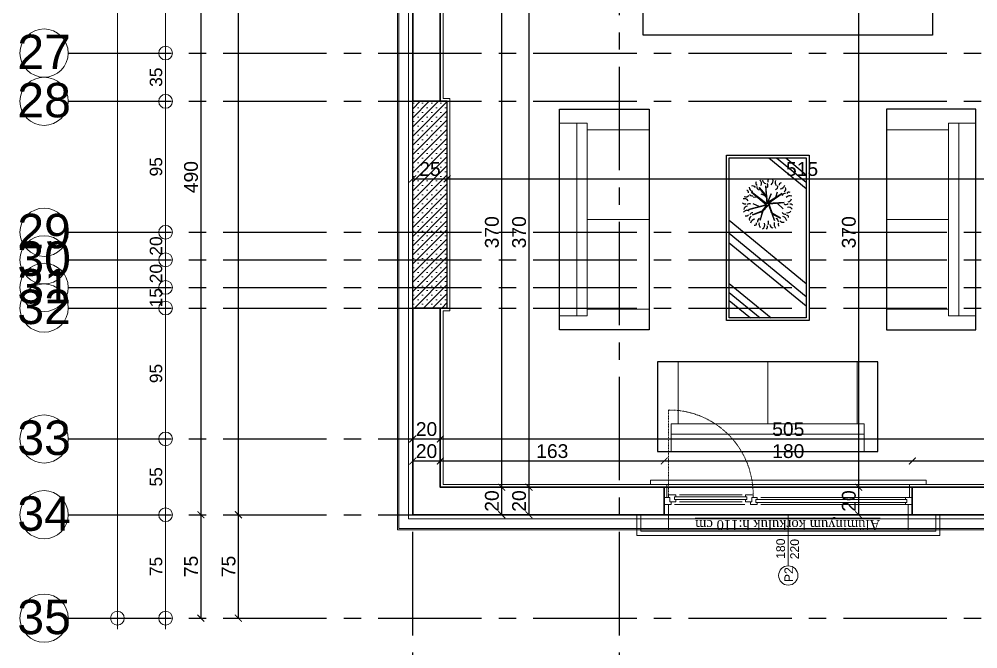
# Model space of a CAD drawing. Header units: millimetres. Extents: x 2778 to 13672, y 1832 to 5175.
# Drawn here: x 2866 to 3562, y 2468 to 2925 of the extents above; entities that cross this region are included whole.
import ezdxf

# ---------------------------------------------------------------- set-up
doc = ezdxf.new("R2010")
doc.units = ezdxf.units.MM
for name, pattern in [('CENTER2', [112.5, 75, -12.5, 12.5, -12.5]), ('DASHDOT2', [12.7, 6.35, -3.175, 0, -3.175]), ('DOTX2', [0.5, 0, -0.5])]:
    doc.linetypes.add(name, pattern=pattern)
for name, color, linetype in [('7-DCR-FRN', 8, 'Continuous'), ('İÇÖLÇÜ', 7, 'Continuous'), ('Panel', 7, 'Continuous'), ('Standart', 7, 'Continuous'), ('Ölçülendirme', 7, 'Continuous')]:
    doc.layers.add(name, color=color, linetype=linetype)
for name, color, linetype, lineweight in [('aks', 251, 'DASHDOT2', 35), ('duvar', 232, 'Continuous', 30), ('görünüş', 201, 'Continuous', 18), ('ince', 37, 'Continuous', 0), ('iz', 1, 'DOTX2', 20), ('pencere', 4, 'Continuous', 18), ('sıva dış', 30, 'Continuous', 9), ('sıva iç', 21, 'Continuous', 0), ('yalıtım', 107, 'Continuous', 0), ('yazı', 11, 'Continuous', 20), ('ÖLÇÜ İÇ', 7, 'Continuous', 9)]:
    doc.layers.add(name, color=color, linetype=linetype, lineweight=lineweight)
doc.styles.add('arial_1_18', font='arial.ttf', dxfattribs={"height": 0.2})
doc.styles.get("Standard").update_dxf_attribs({"font": 'arial.ttf'})
doc.styles.add('Times roman', font='times.ttf')
doc.dimstyles.new('zulay iç ölçü', dxfattribs={"dimtxt": 10, "dimasz": 5, "dimexe": 0.18, "dimexo": 0, "dimgap": 2, "dimtad": 3, "dimdec": 0, "dimzin": 0, "dimdsep": 46, "dimtxsty": 'Standard', "dimblk": 'ARCHTICK', "dimcen": 0.09, "dimse1": 1, "dimse2": 1, "dimadec": 0, "dimazin": 0, "dimtfac": 1, "dimtdec": 0, "dimtix": 1, "dimtofl": 0, "dimtmove": 0, "dimatfit": 3, "dimldrblk": 'ARCHTICK', "dimfxl": 1, "dimtolj": 1, "dimtzin": 0, "dimarcsym": 0})

# ---------------------------------------------------------------- blocks, each defined once
blk = doc.blocks.new('IDE242Entity364')
at = {"layer": 'Panel', "linetype": 'Continuous', "lineweight": 5}
h = blk.add_hatch(dxfattribs=at)
h.set_pattern_fill('SACNCR', color=163, scale=50, style=0)
h.set_pattern_definition([(45, (0, 0), (-3.314563, 3.314563), []), (45, (3.3146, 0), (-3.314563, 3.314563), [0, -4.6875])])
h.paths.add_polyline_path([(0, 225), (0, 375), (25, 375), (25, 225)])
blk = doc.blocks.new('IDE242Entity365')
at = {"layer": 'Panel', "color": 164, "linetype": 'Continuous', "lineweight": -3}
blk.add_lwpolyline([(25, 225), (0, 225)], dxfattribs=at)
blk = doc.blocks.new('IDE242Entity366')
at = {"layer": 'Panel', "color": 164, "linetype": 'Continuous', "lineweight": -3}
blk.add_lwpolyline([(25, 225), (25, 375)], dxfattribs=at)
blk = doc.blocks.new('IDE242Entity367')
at = {"layer": 'Panel', "color": 164, "linetype": 'Continuous', "lineweight": -3}
blk.add_lwpolyline([(25, 375), (0, 375)], dxfattribs=at)
blk = doc.blocks.new('IDE242Entity368')
at = {"layer": 'Panel', "color": 164, "linetype": 'Continuous', "lineweight": -3}
blk.add_lwpolyline([(0, 225), (0, 375)], dxfattribs=at)
blk = doc.blocks.new('IDE941Entity3925')
at = {"layer": 'Ölçülendirme', "color": 1, "linetype": 'Continuous', "lineweight": 5}
for points in [[(2877, -8), (2877, 2338)], [(2912, -8), (2912, 2338)]]:
    blk.add_lwpolyline(points, dxfattribs=at)
for centre in [(2912, 410), (2912, 375), (2912, 280), (2912, 260), (2912, 240), (2912, 225), (2912, 130), (2912, 75), (2877, 0), (2912, 0)]:
    blk.add_circle(centre, 5, dxfattribs=at)
at = {"layer": 'Ölçülendirme', "color": 1, "linetype": 'Continuous', "lineweight": 5, "style": 'arial_1_18'}
for s, p in [('35', (2909.5, 385.51)), ('95', (2909.5, 320.51)), ('20', (2909.5, 263.01)), ('20', (2909.5, 243.01)), ('15', (2909.5, 225.51)), ('95', (2909.5, 170.51)), ('55', (2909.5, 95.51)), ('75', (2909.5, 30.51))]:
    blk.add_text(s, height=9, rotation=90, dxfattribs=at).set_placement(p)
blk = doc.blocks.new('WWE')
at = {"layer": 'duvar'}
for p, q in [((1010460.07, -375776.08), (1010460.07, -375756.08)), ((1010640.07, -375776.08), (1010640.07, -375756.08))]:
    blk.add_line(p, q, dxfattribs=at)
at = {"layer": 'görünüş'}
for p, q in [((1010450.07, -375754.08), (1010450.07, -375751.08)), ((1010450.07, -375751.08), (1010650.07, -375751.08)), ((1010650.07, -375754.08), (1010650.07, -375751.08))]:
    blk.add_line(p, q, dxfattribs=at)
at = {"layer": 'ince'}
for p, q in [((1010471.07, -375761.58), (1010516.57, -375761.58)), ((1010518.57, -375768.58), (1010467.57, -375768.58)), ((1010519.07, -375763.08), (1010468.57, -375763.08)), ((1010519.07, -375765.08), (1010468.57, -375765.08)), ((1010471.07, -375766.58), (1010516.57, -375766.58)), ((1010635.07, -375765.08), (1010527.57, -375765.08)), ((1010635.07, -375767.08), (1010527.57, -375767.08)), ((1010635.07, -375763.58), (1010530.07, -375763.58)), ((1010530.07, -375768.58), (1010635.07, -375768.58))]:
    blk.add_line(p, q, dxfattribs=at)
at = {"layer": 'iz', "ltscale": 0.1}
for p, q in [((1010463.09, -375761.55), (1010463.09, -375700.05)), ((1010640.07, -375756.08), (1010460.07, -375756.08)), ((1010460.07, -375776.08), (1010640.07, -375776.08))]:
    blk.add_line(p, q, dxfattribs=at)
blk.add_arc((1010463.44, -375761.18), 61.13, 359.63152, 90.32293, dxfattribs=at)
at = {"layer": 'pencere'}
for p, q in [((1010468.57, -375761.58), (1010463.07, -375761.58)), ((1010463.07, -375761.58), (1010463.07, -375763.58)), ((1010468.57, -375763.08), (1010468.57, -375761.58)), ((1010519.07, -375763.08), (1010519.07, -375761.58)), ((1010519.07, -375761.58), (1010524.57, -375761.58)), ((1010524.57, -375761.58), (1010524.57, -375763.58)), ((1010464.07, -375763.58), (1010460.07, -375763.58)), ((1010460.07, -375768.58), (1010465.07, -375768.58)), ((1010463.07, -375763.58), (1010464.07, -375763.58)), ((1010464.07, -375766.58), (1010464.07, -375763.58)), ((1010464.07, -375763.58), (1010464.07, -375766.58)), ((1010465.07, -375766.58), (1010464.07, -375766.58)), ((1010464.07, -375766.58), (1010468.57, -375766.58)), ((1010465.07, -375768.58), (1010465.07, -375766.58)), ((1010467.57, -375765.08), (1010467.57, -375763.08)), ((1010467.57, -375763.08), (1010468.57, -375763.08)), ((1010468.57, -375765.08), (1010467.57, -375765.08)), ((1010468.57, -375766.58), (1010468.57, -375765.08)), ((1010520.07, -375763.08), (1010519.07, -375763.08)), ((1010519.07, -375766.58), (1010519.07, -375765.08)), ((1010519.07, -375765.08), (1010520.07, -375765.08)), ((1010523.57, -375766.58), (1010519.07, -375766.58)), ((1010520.07, -375765.08), (1010520.07, -375763.08)), ((1010522.57, -375768.58), (1010522.57, -375766.58)), ((1010522.57, -375766.58), (1010523.57, -375766.58)), ((1010527.57, -375768.58), (1010522.57, -375768.58)), ((1010523.57, -375766.58), (1010523.57, -375763.58)), ((1010523.57, -375763.58), (1010527.57, -375763.58)), ((1010524.57, -375763.58), (1010523.57, -375763.58)), ((1010523.57, -375763.58), (1010523.57, -375766.58)), ((1010527.57, -375765.08), (1010526.57, -375765.08)), ((1010526.57, -375765.08), (1010526.57, -375767.08)), ((1010526.57, -375767.08), (1010527.57, -375767.08)), ((1010527.57, -375763.58), (1010527.57, -375765.08)), ((1010527.57, -375767.08), (1010527.57, -375768.58)), ((1010635.07, -375765.08), (1010635.07, -375763.58)), ((1010635.07, -375763.58), (1010635.07, -375763.58)), ((1010635.07, -375763.58), (1010640.07, -375763.58)), ((1010636.07, -375765.08), (1010635.07, -375765.08)), ((1010635.07, -375768.58), (1010635.07, -375767.08)), ((1010635.07, -375767.08), (1010636.07, -375767.08)), ((1010640.07, -375768.58), (1010635.07, -375768.58)), ((1010635.07, -375768.58), (1010635.07, -375768.58)), ((1010636.07, -375767.08), (1010636.07, -375765.08))]:
    blk.add_line(p, q, dxfattribs=at)
at = {"layer": 'sıva dış'}
for p, q in [((1010463.07, -375787.08), (1010463.07, -375768.58)), ((1010637.07, -375787.08), (1010637.07, -375768.58))]:
    blk.add_line(p, q, dxfattribs=at)
at = {"layer": 'sıva iç'}
for p, q in [((1010462.07, -375763.58), (1010462.07, -375754.08)), ((1010638.07, -375763.58), (1010638.07, -375754.08))]:
    blk.add_line(p, q, dxfattribs=at)
at = {"layer": 'sıva iç', "color": 1}
for p, q in [((1010440.07, -375791.08), (1010440.07, -375776.08)), ((1010443.07, -375788.08), (1010443.07, -375776.08)), ((1010450.07, -375776.08), (1010450.07, -375776.08)), ((1010657.07, -375776.08), (1010657.07, -375788.08)), ((1010660.07, -375776.08), (1010660.07, -375791.08)), ((1010462.68, -375788.08), (1010443.07, -375788.08)), ((1010657.07, -375788.08), (1010462.68, -375788.08)), ((1010462.68, -375791.08), (1010440.07, -375791.08)), ((1010660.07, -375791.08), (1010462.68, -375791.08))]:
    blk.add_line(p, q, dxfattribs=at)
at = {"layer": 'yazı'}
blk.add_line((1010550.07, -375813.13), (1010550.07, -375776.08), dxfattribs=at)
blk.add_circle((1010550.07, -375820.13), 7, dxfattribs=at)
at = {"layer": 'yazı', "style": 'Times roman'}
blk.add_text('%%UAlüminyum korkuluk h:110 cm', height=6.9967, rotation=180, dxfattribs=at).set_placement((1010616.65, -375779.95))
at = {"layer": 'yazı'}
for s, p in [('180', (1010547.68, -375808.07)), ('220', (1010557.83, -375808.39)), ('P2', (1010553.61, -375824.95))]:
    blk.add_text(s, height=6.328, rotation=90, dxfattribs=at).set_placement(p)
blk = doc.blocks.new('*U35')
at = {"layer": '7-DCR-FRN'}
for p, q in [((-13.15, 58), (-28, 45.86)), ((-0.88, 58), (-28, 35.83)), ((-6.49, 58), (-28, 40.42)), ((28, 58), (-28, 58)), ((-28, 58), (-28, -58)), ((28, -58), (28, 58)), ((0.26, 25.6), (1.41, 37.17)), ((6.31, 36.53), (0.64, 29.93)), ((1.67, 37.69), (0.65, 24.69)), ((1.41, 37.17), (1.16, 29.54)), ((1.16, 29.54), (6.31, 36.53)), ((0, 24.95), (-10.54, 32.22)), ((-10.54, 32.22), (-0.13, 25.6)), ((-5.99, 29.58), (-7.12, 33.35)), ((-0.13, 25.6), (-2.57, 31.88)), ((-2.57, 31.88), (0.26, 25.6)), ((0.64, 29.93), (4.84, 31.63)), ((0.65, 24.69), (11.81, 33.07)), ((11.81, 33.07), (0.78, 24.08)), ((6.96, 29.2), (10.52, 29.43)), ((-1.17, 24.69), (-12.05, 25.72)), ((-12.05, 25.72), (0, 24.95)), ((-6.77, 25.25), (-11.09, 21.12)), ((-4.89, 12.51), (-0.78, 24.56)), ((-0.65, 23.95), (-4.89, 12.51)), ((-0.78, 24.56), (-3.46, 17.28)), ((-2.81, 18.14), (-1.17, 24.69)), ((2.56, 20.36), (-0.65, 23.95)), ((3.38, 19.62), (0.39, 23.95)), ((0.39, 23.95), (2.56, 20.36)), ((13.61, 20.5), (0.65, 24.08)), ((0.65, 24.08), (4.25, 19.5)), ((0.78, 24.08), (13.61, 20.5)), ((5.63, 22.62), (10.52, 24.7)), ((-9.22, 14.41), (-2.81, 18.14)), ((-3.46, 17.28), (-9.22, 14.41)), ((5.38, 12.78), (3.38, 19.62)), ((11.05, 16.64), (3.99, 19.24)), ((3.99, 19.24), (5.38, 12.78)), ((4.25, 19.5), (11.05, 16.64)), ((28, 12.76), (-28, -33.02)), ((28, 3.34), (-28, -42.44)), ((28, -3.59), (-28, -49.37)), ((28, -33.01), (-2.56, -58)), ((28, -39.69), (5.6, -58)), ((28, -45.34), (12.52, -58)), ((-28, -58), (28, -58))]:
    blk.add_line(p, q, dxfattribs=at)
blk.add_lwpolyline([(-30, 60), (-30, -60), (30, -60), (30, 60)], close=True, dxfattribs=at)
blk.add_lwpolyline([(-30, 60), (-30, -60), (30, -60), (30, 60)], close=True, dxfattribs=at)
at = {"layer": '7-DCR-FRN', "extrusion": (0, 0, -1)}
for centre, major_axis, start_param, end_param in [((0.32, 41.56), (2.97, 2.97), 3.119665, 4.17552), ((-1.97, 41.19), (1.37, 1.37), -0.168576, 1.180577), ((0.94, 42.5), (2.13, 2.13), 0.99899, 2.174975), ((7.63, 39.52), (-2.18, 2.18), 4.963816, 6.399957), ((-10.78, 35.44), (-1.67, 1.67), 4.494462, 5.97098), ((-8.38, 39.81), (3.08, 3.08), 2.534785, 3.58455), ((-10.42, 37.44), (1.76, 1.76), -0.540488, 0.582887), ((-5.15, 37.17), (1.5, 1.5), 2.597457, 4.255739), ((-9.63, 40.39), (2.99, 2.99), 0.495607, 1.356514), ((2.26, 37.93), (-1.73, 1.73), 4.894894, 6.209265), ((5.86, 36.89), (1.46, 1.46), 0.588849, 2.139269), ((6.98, 39.87), (-1.18, 1.18), 1.775821, 3.472355), ((10.9, 35.62), (-1.52, 1.52), 5.94085, 7.533141), ((10.51, 36.89), (-2.14, 2.14), 2.412933, 3.806953), ((-16, 27.21), (-2.4, 2.4), 0.343258, 1.666965), ((-14.78, 28.65), (1.72, 1.72), 2.359421, 3.812742), ((-15.38, 31.6), (-1.17, 1.17), 0.260288, 1.930326), ((-12.71, 29.84), (-1.73, 1.73), 0.71489, 2.029848), ((11.13, 32.71), (-1.65, 1.65), 2.748968, 4.071251), ((15.94, 32.92), (2.21, 2.21), 2.001057, 3.151731), ((15.17, 33.03), (0.963, 0.963), 3.637708, 5.574611), ((16.74, 25.48), (2.09, 2.09), 4.465952, 5.85576), ((-16.74, 22.85), (1.17, 1.17), 4.417954, 5.883919), ((-15.15, 19.26), (2.13, 2.13), 4.435356, 5.7884), ((-13.29, 26.69), (1.7, 1.7), 1.811769, 3.074319), ((13.49, 22.17), (-1.83, 1.83), 0.269504, 1.469985), ((14.15, 19.74), (2.41, 2.41), -0.596761, 0.530229), ((16.53, 27.04), (1.65, 1.65), 1.556652, 2.67951), ((-14.51, 21.04), (1.97, 1.97), 2.029873, 3.258277), ((-13.63, 14.85), (1.1, 1.1), 3.912813, 5.455212), ((-10.22, 11.93), (-2.53, 2.53), 5.610896, 6.838603), ((-12.55, 19.63), (-1.68, 1.68), 2.857787, 4.168751), ((-5.56, 12), (-1.53, 1.53), 5.385771, 6.799513), ((4.4, 11.7), (2.09, 2.09), -0.212594, 0.90159), ((10.84, 15.96), (1.63, 1.63), -0.835936, 0.386912), ((11.02, 13.49), (-1.7, 1.7), 1.193932, 2.764391), ((15.1, 17.31), (-1.9, 1.9), 0.1729, 1.85548), ((15.62, 18.16), (-1.52, 1.52), 3.608489, 4.799895), ((-11.12, 14.28), (-2.11, 2.11), 3.030383, 4.209272), ((-9.53, 9.98), (1.4, 1.4), 0.378865, 1.679355), ((-9.2, 9.93), (-3.22, 3.22), 2.096822, 3.023848), ((-4.24, 9.84), (-1.84, 1.84), 2.447851, 3.758583), ((1.67, 10.9), (1.64, 1.64), 3.381045, 4.65182), ((2.08, 7.93), (1.36, 1.36), 3.048732, 4.380826), ((5.54, 9.37), (2.37, 2.37), 2.915554, 4.30502), ((3.55, 9.86), (-1.98, 1.98), 1.99053, 3.233966), ((9.55, 10.6), (-1.07, 1.07), 3.690915, 5.731825), ((9.15, 10.24), (-2.32, 2.32), 0.812708, 2.215848)]:
    blk.add_ellipse(centre, major_axis=major_axis, ratio=1, start_param=start_param, end_param=end_param, dxfattribs=at)
blk = doc.blocks.new('*U27')
at = {"layer": '7-DCR-FRN'}
blk.add_lwpolyline([(0, 10), (160, 10), (160, 75), (0, 75)], close=True, dxfattribs=at)
at = {"layer": '7-DCR-FRN', "lineweight": 9, "flags": 128}
blk.add_lwpolyline([(0, 10), (160, 10), (160, 75), (0, 75)], close=True, dxfattribs=at)
blk.add_lwpolyline([(0, 10), (160, 10), (160, 75), (0, 75)], close=True, dxfattribs=at)
for points in [[(10, 55), (10, 75)], [(150, 75), (150, 75), (150, 55), (150, 55)], [(150, 62.5), (10, 62.5)], [(150, 55), (10, 55)], [(15, 55), (15, 10)], [(80, 10), (80, 55)], [(145, 55), (145, 10)]]:
    blk.add_lwpolyline(points, dxfattribs=at)
blk = doc.blocks.new('*U29')
at = {"layer": '7-DCR-FRN'}
blk.add_lwpolyline([(0, 0), (210, 0), (210, 40), (0, 40)], close=True, dxfattribs=at)
blk.add_lwpolyline([(32, 22.5), (184, 22.5), (184, 17.5), (32, 17.5), (32, 22.5)], dxfattribs=at)
blk = doc.blocks.new('_ArchTick')
at = {"color": 0, "linetype": 'ByBlock', "const_width": 0.15}
blk.add_lwpolyline([(-0.5, -0.5), (0.5, 0.5)], dxfattribs=at)
blk = doc.blocks.new('*D1913')
at = {"layer": 'Defpoints', "color": 0, "transparency": 16777216}
for p in [(3216.15, 2585.23), (3216.15, 2585.23), (3216.15, 2565.23)]:
    blk.add_point(p, dxfattribs=at)
at = {"layer": 'ÖLÇÜ İÇ', "color": 0, "lineweight": -2, "transparency": 16777216}
blk.add_line((3216.15, 2565.23), (3216.15, 2585.23), dxfattribs=at)
at = {"layer": 'ÖLÇÜ İÇ', "color": 0, "lineweight": -2, "transparency": 16777216, "xscale": 5, "yscale": 5, "zscale": 5}
for p, rotation in [((3216.15, 2585.23), 90), ((3216.15, 2565.23), 270)]:
    blk.add_blockref('_ArchTick', p, dxfattribs=dict(at, rotation=rotation))
at = {"layer": 'ÖLÇÜ İÇ', "color": 0, "transparency": 16777216, "insert": (3209.05, 2575.23), "char_height": 10, "attachment_point": 5, "rotation": 90}
blk.add_mtext('\\A1;20', dxfattribs=at)
blk = doc.blocks.new('*D1914')
at = {"layer": 'Defpoints', "color": 0, "transparency": 16777216}
for p in [(3216.15, 2955.23), (3216.15, 2955.23), (3216.15, 2585.23)]:
    blk.add_point(p, dxfattribs=at)
at = {"layer": 'ÖLÇÜ İÇ', "color": 0, "lineweight": -2, "transparency": 16777216}
blk.add_line((3216.15, 2585.23), (3216.15, 2955.23), dxfattribs=at)
at = {"layer": 'ÖLÇÜ İÇ', "color": 0, "lineweight": -2, "transparency": 16777216, "xscale": 5, "yscale": 5, "zscale": 5}
for p, rotation in [((3216.15, 2955.23), 90), ((3216.15, 2585.23), 270)]:
    blk.add_blockref('_ArchTick', p, dxfattribs=dict(at, rotation=rotation))
at = {"layer": 'ÖLÇÜ İÇ', "color": 0, "transparency": 16777216, "insert": (3209.04, 2770.23), "char_height": 10, "attachment_point": 5, "rotation": 90}
blk.add_mtext('\\A1;370', dxfattribs=at)
blk = doc.blocks.new('*D1807')
at = {"layer": 'Defpoints', "color": 0, "transparency": 16777216}
for p in [(3235.91, 2955.23), (3235.91, 2585.23), (3235.91, 2585.23)]:
    blk.add_point(p, dxfattribs=at)
at = {"layer": 'ÖLÇÜ İÇ', "color": 0, "lineweight": -2, "transparency": 16777216}
blk.add_line((3235.91, 2955.23), (3235.91, 2585.23), dxfattribs=at)
at = {"layer": 'ÖLÇÜ İÇ', "color": 0, "lineweight": -2, "transparency": 16777216, "xscale": 5, "yscale": 5, "zscale": 5}
for p, rotation in [((3235.91, 2955.23), 90), ((3235.91, 2585.23), 270)]:
    blk.add_blockref('_ArchTick', p, dxfattribs=dict(at, rotation=rotation))
at = {"layer": 'ÖLÇÜ İÇ', "color": 0, "transparency": 16777216, "insert": (3228.8, 2770.23), "char_height": 10, "attachment_point": 5, "rotation": 90}
blk.add_mtext('\\A1;370', dxfattribs=at)
blk = doc.blocks.new('*D1808')
at = {"layer": 'Defpoints', "color": 0, "transparency": 16777216}
for p in [(3235.91, 2585.23), (3235.91, 2565.23), (3235.91, 2565.23)]:
    blk.add_point(p, dxfattribs=at)
at = {"layer": 'ÖLÇÜ İÇ', "color": 0, "lineweight": -2, "transparency": 16777216}
blk.add_line((3235.91, 2585.23), (3235.91, 2565.23), dxfattribs=at)
at = {"layer": 'ÖLÇÜ İÇ', "color": 0, "lineweight": -2, "transparency": 16777216, "xscale": 5, "yscale": 5, "zscale": 5}
for p, rotation in [((3235.91, 2585.23), 90), ((3235.91, 2565.23), 270)]:
    blk.add_blockref('_ArchTick', p, dxfattribs=dict(at, rotation=rotation))
at = {"layer": 'ÖLÇÜ İÇ', "color": 0, "transparency": 16777216, "insert": (3228.8, 2575.23), "char_height": 10, "attachment_point": 5, "rotation": 90}
blk.add_mtext('\\A1;20', dxfattribs=at)
blk = doc.blocks.new('*D1809')
at = {"layer": 'Defpoints', "color": 0, "transparency": 16777216}
for p in [(3151.58, 2604.25), (3171.58, 2604.25), (3171.58, 2604.25)]:
    blk.add_point(p, dxfattribs=at)
at = {"layer": 'ÖLÇÜ İÇ', "color": 0, "lineweight": -2, "transparency": 16777216}
blk.add_line((3151.58, 2604.25), (3171.58, 2604.25), dxfattribs=at)
at = {"layer": 'ÖLÇÜ İÇ', "color": 0, "lineweight": -2, "transparency": 16777216, "xscale": 5, "yscale": 5, "zscale": 5, "rotation": 180}
blk.add_blockref('_ArchTick', (3151.58, 2604.25), dxfattribs=at)
at = {"layer": 'ÖLÇÜ İÇ', "color": 0, "lineweight": -2, "transparency": 16777216, "xscale": 5, "yscale": 5, "zscale": 5}
blk.add_blockref('_ArchTick', (3171.58, 2604.25), dxfattribs=at)
at = {"layer": 'ÖLÇÜ İÇ', "color": 0, "transparency": 16777216, "insert": (3161.58, 2611.35), "char_height": 10, "attachment_point": 5}
blk.add_mtext('\\A1;20', dxfattribs=at)
blk = doc.blocks.new('*D1810')
at = {"layer": 'Defpoints', "color": 0, "transparency": 16777216}
for p in [(3171.58, 2604.25), (3334.08, 2604.25), (3334.08, 2585.23)]:
    blk.add_point(p, dxfattribs=at)
at = {"layer": 'ÖLÇÜ İÇ', "color": 0, "lineweight": -2, "transparency": 16777216}
blk.add_line((3171.58, 2604.25), (3334.08, 2604.25), dxfattribs=at)
at = {"layer": 'ÖLÇÜ İÇ', "color": 0, "lineweight": -2, "transparency": 16777216, "xscale": 5, "yscale": 5, "zscale": 5, "rotation": 180}
blk.add_blockref('_ArchTick', (3171.58, 2604.25), dxfattribs=at)
at = {"layer": 'ÖLÇÜ İÇ', "color": 0, "lineweight": -2, "transparency": 16777216, "xscale": 5, "yscale": 5, "zscale": 5}
blk.add_blockref('_ArchTick', (3334.08, 2604.25), dxfattribs=at)
at = {"layer": 'ÖLÇÜ İÇ', "color": 0, "transparency": 16777216, "insert": (3252.83, 2611.36), "char_height": 10, "attachment_point": 5}
blk.add_mtext('\\A1;163', dxfattribs=at)
blk = doc.blocks.new('*D1811')
at = {"layer": 'Defpoints', "color": 0, "transparency": 16777216}
for p in [(3514.08, 2604.25), (3334.08, 2585.23), (3514.08, 2585.23)]:
    blk.add_point(p, dxfattribs=at)
at = {"layer": 'ÖLÇÜ İÇ', "color": 0, "lineweight": -2, "transparency": 16777216}
blk.add_line((3334.08, 2604.25), (3514.08, 2604.25), dxfattribs=at)
at = {"layer": 'ÖLÇÜ İÇ', "color": 0, "lineweight": -2, "transparency": 16777216, "xscale": 5, "yscale": 5, "zscale": 5, "rotation": 180}
blk.add_blockref('_ArchTick', (3334.08, 2604.25), dxfattribs=at)
at = {"layer": 'ÖLÇÜ İÇ', "color": 0, "lineweight": -2, "transparency": 16777216, "xscale": 5, "yscale": 5, "zscale": 5}
blk.add_blockref('_ArchTick', (3514.08, 2604.25), dxfattribs=at)
at = {"layer": 'ÖLÇÜ İÇ', "color": 0, "transparency": 16777216, "insert": (3424.08, 2611.35), "char_height": 10, "attachment_point": 5}
blk.add_mtext('\\A1;180', dxfattribs=at)
blk = doc.blocks.new('*D1812')
at = {"layer": 'Defpoints', "color": 0, "transparency": 16777216}
for p in [(3676.58, 2604.25), (3514.08, 2585.23), (3676.58, 2585.23)]:
    blk.add_point(p, dxfattribs=at)
at = {"layer": 'ÖLÇÜ İÇ', "color": 0, "lineweight": -2, "transparency": 16777216}
blk.add_line((3514.08, 2604.25), (3676.58, 2604.25), dxfattribs=at)
at = {"layer": 'ÖLÇÜ İÇ', "color": 0, "lineweight": -2, "transparency": 16777216, "xscale": 5, "yscale": 5, "zscale": 5, "rotation": 180}
blk.add_blockref('_ArchTick', (3514.08, 2604.25), dxfattribs=at)
at = {"layer": 'ÖLÇÜ İÇ', "color": 0, "lineweight": -2, "transparency": 16777216, "xscale": 5, "yscale": 5, "zscale": 5}
blk.add_blockref('_ArchTick', (3676.58, 2604.25), dxfattribs=at)
at = {"layer": 'ÖLÇÜ İÇ', "color": 0, "transparency": 16777216, "insert": (3595.33, 2611.36), "char_height": 10, "attachment_point": 5}
blk.add_mtext('\\A1;163', dxfattribs=at)
blk = doc.blocks.new('*D1822')
at = {"layer": 'Defpoints', "color": 0, "transparency": 16777216}
for p in [(3151.58, 2620.23), (3171.58, 2620.23), (3171.58, 2620.23)]:
    blk.add_point(p, dxfattribs=at)
at = {"layer": 'ÖLÇÜ İÇ', "color": 0, "lineweight": -2, "transparency": 16777216}
blk.add_line((3151.58, 2620.23), (3171.58, 2620.23), dxfattribs=at)
at = {"layer": 'ÖLÇÜ İÇ', "color": 0, "lineweight": -2, "transparency": 16777216, "xscale": 5, "yscale": 5, "zscale": 5, "rotation": 180}
blk.add_blockref('_ArchTick', (3151.58, 2620.23), dxfattribs=at)
at = {"layer": 'ÖLÇÜ İÇ', "color": 0, "lineweight": -2, "transparency": 16777216, "xscale": 5, "yscale": 5, "zscale": 5}
blk.add_blockref('_ArchTick', (3171.58, 2620.23), dxfattribs=at)
at = {"layer": 'ÖLÇÜ İÇ', "color": 0, "transparency": 16777216, "insert": (3161.58, 2627.34), "char_height": 10, "attachment_point": 5}
blk.add_mtext('\\A1;20', dxfattribs=at)
blk = doc.blocks.new('*D1823')
at = {"layer": 'Defpoints', "color": 0, "transparency": 16777216}
for p in [(3171.58, 2620.23), (3676.58, 2620.23), (3676.58, 2620.23)]:
    blk.add_point(p, dxfattribs=at)
at = {"layer": 'ÖLÇÜ İÇ', "color": 0, "lineweight": -2, "transparency": 16777216}
blk.add_line((3171.58, 2620.23), (3676.58, 2620.23), dxfattribs=at)
at = {"layer": 'ÖLÇÜ İÇ', "color": 0, "lineweight": -2, "transparency": 16777216, "xscale": 5, "yscale": 5, "zscale": 5, "rotation": 180}
blk.add_blockref('_ArchTick', (3171.58, 2620.23), dxfattribs=at)
at = {"layer": 'ÖLÇÜ İÇ', "color": 0, "lineweight": -2, "transparency": 16777216, "xscale": 5, "yscale": 5, "zscale": 5}
blk.add_blockref('_ArchTick', (3676.58, 2620.23), dxfattribs=at)
at = {"layer": 'ÖLÇÜ İÇ', "color": 0, "transparency": 16777216, "insert": (3424.08, 2627.34), "char_height": 10, "attachment_point": 5}
blk.add_mtext('\\A1;505', dxfattribs=at)
blk = doc.blocks.new('*D1889')
at = {"layer": 'Defpoints', "color": 0, "transparency": 16777216}
for p in [(3475.18, 2585.23), (3475.18, 2585.23), (3475.18, 2565.23)]:
    blk.add_point(p, dxfattribs=at)
at = {"layer": 'ÖLÇÜ İÇ', "color": 0, "lineweight": -2, "transparency": 16777216}
blk.add_line((3475.18, 2565.23), (3475.18, 2585.23), dxfattribs=at)
at = {"layer": 'ÖLÇÜ İÇ', "color": 0, "lineweight": -2, "transparency": 16777216, "xscale": 5, "yscale": 5, "zscale": 5}
for p, rotation in [((3475.18, 2585.23), 90), ((3475.18, 2565.23), 270)]:
    blk.add_blockref('_ArchTick', p, dxfattribs=dict(at, rotation=rotation))
at = {"layer": 'ÖLÇÜ İÇ', "color": 0, "transparency": 16777216, "insert": (3468.08, 2575.23), "char_height": 10, "attachment_point": 5, "rotation": 90}
blk.add_mtext('\\A1;20', dxfattribs=at)
blk = doc.blocks.new('*D1890')
at = {"layer": 'Defpoints', "color": 0, "transparency": 16777216}
for p in [(3475.18, 2955.23), (3475.18, 2955.23), (3475.18, 2585.23)]:
    blk.add_point(p, dxfattribs=at)
at = {"layer": 'ÖLÇÜ İÇ', "color": 0, "lineweight": -2, "transparency": 16777216}
blk.add_line((3475.18, 2585.23), (3475.18, 2955.23), dxfattribs=at)
at = {"layer": 'ÖLÇÜ İÇ', "color": 0, "lineweight": -2, "transparency": 16777216, "xscale": 5, "yscale": 5, "zscale": 5}
for p, rotation in [((3475.18, 2955.23), 90), ((3475.18, 2585.23), 270)]:
    blk.add_blockref('_ArchTick', p, dxfattribs=dict(at, rotation=rotation))
at = {"layer": 'ÖLÇÜ İÇ', "color": 0, "transparency": 16777216, "insert": (3468.08, 2770.23), "char_height": 10, "attachment_point": 5, "rotation": 90}
blk.add_mtext('\\A1;370', dxfattribs=at)
blk = doc.blocks.new('*D1941')
at = {"layer": 'Defpoints', "color": 0, "transparency": 16777216}
for p in [(3151.58, 2810.5), (3176.58, 2810.5), (3176.58, 2808.98)]:
    blk.add_point(p, dxfattribs=at)
at = {"layer": 'ÖLÇÜ İÇ', "color": 0, "lineweight": -2, "transparency": 16777216}
blk.add_line((3151.58, 2808.98), (3176.58, 2808.98), dxfattribs=at)
at = {"layer": 'ÖLÇÜ İÇ', "color": 0, "lineweight": -2, "transparency": 16777216, "xscale": 5, "yscale": 5, "zscale": 5, "rotation": 180}
blk.add_blockref('_ArchTick', (3151.58, 2808.98), dxfattribs=at)
at = {"layer": 'ÖLÇÜ İÇ', "color": 0, "lineweight": -2, "transparency": 16777216, "xscale": 5, "yscale": 5, "zscale": 5}
blk.add_blockref('_ArchTick', (3176.58, 2808.98), dxfattribs=at)
at = {"layer": 'ÖLÇÜ İÇ', "color": 0, "transparency": 16777216, "insert": (3164.08, 2816.08), "char_height": 10, "attachment_point": 5}
blk.add_mtext('\\A1;25', dxfattribs=at)
blk = doc.blocks.new('*D1942')
at = {"layer": 'Defpoints', "color": 0, "transparency": 16777216}
for p in [(3176.58, 2810.5), (3691.58, 2808.98), (3691.58, 2808.98)]:
    blk.add_point(p, dxfattribs=at)
at = {"layer": 'ÖLÇÜ İÇ', "color": 0, "lineweight": -2, "transparency": 16777216}
blk.add_line((3176.58, 2808.98), (3691.58, 2808.98), dxfattribs=at)
at = {"layer": 'ÖLÇÜ İÇ', "color": 0, "lineweight": -2, "transparency": 16777216, "xscale": 5, "yscale": 5, "zscale": 5, "rotation": 180}
blk.add_blockref('_ArchTick', (3176.58, 2808.98), dxfattribs=at)
at = {"layer": 'ÖLÇÜ İÇ', "color": 0, "lineweight": -2, "transparency": 16777216, "xscale": 5, "yscale": 5, "zscale": 5}
blk.add_blockref('_ArchTick', (3691.58, 2808.98), dxfattribs=at)
at = {"layer": 'ÖLÇÜ İÇ', "color": 0, "transparency": 16777216, "insert": (3434.08, 2816.08), "char_height": 10, "attachment_point": 5}
blk.add_mtext('\\A1;515', dxfattribs=at)

msp = doc.modelspace()

# ---------------------------------------------------------------- linework, layer by layer
at = {"layer": 'aks', "color": 251, "linetype": 'CENTER2', "lineweight": -3}
for points in [[(3151.58, 2140.23), (3151.58, 5100.23)], [(3301.58, 2140.23), (3301.58, 5100.23)], [(2901.58, 2900.23), (8131.58, 2900.23)], [(2901.58, 2865.23), (8131.58, 2865.23)], [(2901.58, 2770.23), (8131.58, 2770.23)], [(2901.58, 2750.23), (8131.58, 2750.23)], [(2901.58, 2730.23), (8131.58, 2730.23)], [(2901.58, 2715.23), (8131.58, 2715.23)], [(2901.58, 2620.23), (8131.58, 2620.23)], [(2901.58, 2565.23), (8131.58, 2565.23)], [(2901.58, 2490.23), (8131.58, 2490.23)]]:
    msp.add_lwpolyline(points, dxfattribs=at)
at = {"layer": 'aks', "color": 30, "linetype": 'Continuous', "lineweight": 5}
for centre in [(2884.08, 2900.23), (2884.08, 2865.23), (2884.08, 2770.23), (2884.08, 2750.23), (2884.08, 2730.23), (2884.08, 2715.23), (2884.08, 2620.23), (2884.08, 2565.23), (2884.08, 2490.23)]:
    msp.add_circle(centre, 17.5, dxfattribs=at)
at = {"layer": 'duvar', "lineweight": 30}
for p, q in [((3151.58, 2865.23), (3151.58, 3295.23)), ((3171.58, 2865.23), (3171.58, 2955.23))]:
    msp.add_line(p, q, dxfattribs=at)
for points in [[(3696.58, 2620.23), (3696.58, 2565.23), (3151.58, 2565.23), (3151.58, 2715.23)], [(3676.58, 2620.23), (3676.58, 2585.23), (3171.58, 2585.23), (3171.58, 2715.23)]]:
    msp.add_lwpolyline(points, dxfattribs=at)
at = {"layer": 'İÇÖLÇÜ'}
for p, q in [((3025.06, 2565.23), (3025.06, 4745.23)), ((2997.82, 3055.23), (2997.82, 2565.23)), ((2997.82, 2565.23), (2997.82, 2490.23)), ((3025.06, 2490.23), (3025.06, 2565.23))]:
    msp.add_line(p, q, dxfattribs=at)
at = {"layer": 'sıva dış'}
for p, q in [((3148.58, 2562.23), (3148.58, 4748.23)), ((3699.58, 2562.23), (3148.58, 2562.23))]:
    msp.add_line(p, q, dxfattribs=at)
at = {"layer": 'sıva iç'}
msp.add_lwpolyline([(3173.58, 2587.23), (3674.58, 2587.23), (3674.58, 2772.23), (3689.58, 2772.23), (3689.58, 3063.23), (3568.58, 3063.23), (3568.58, 2953.23), (3173.58, 2953.23), (3173.58, 2867.23), (3178.58, 2867.23), (3178.58, 2713.23), (3173.58, 2713.23)], close=True, dxfattribs=at)
at = {"layer": 'yalıtım'}
for p, q in [((3140.58, 2554.23), (3140.58, 4756.23)), ((3141.58, 2555.23), (3141.58, 4755.23)), ((3707.58, 2554.23), (3140.58, 2554.23)), ((3706.58, 2555.23), (3141.58, 2555.23))]:
    msp.add_line(p, q, dxfattribs=at)

# ---------------------------------------------------------------- block references
at = {"xscale": -1}
msp.add_blockref('*U35', (3409.17, 2766.14), dxfattribs=at)
at = {"layer": '7-DCR-FRN', "xscale": -1}
for name, p, rotation in [('*U29', (3318.84, 2953.23), 180), ('*U27', (3333.09, 2859.47), 90)]:
    msp.add_blockref(name, p, dxfattribs=dict(at, rotation=rotation))
at = {"layer": '7-DCR-FRN'}
for p, rotation in [((3485.25, 2859.47), 270), ((3489.17, 2686.13), 180)]:
    msp.add_blockref('*U27', p, dxfattribs=dict(at, rotation=rotation))
at = {"layer": 'İÇÖLÇÜ', "xscale": 5, "yscale": 5, "zscale": 5}
for p, rotation in [((2997.82, 2565.23), 270), ((2997.82, 2565.23), 90), ((3025.06, 2565.23), 90), ((3025.06, 2565.23), 270), ((2997.82, 2490.23), 270), ((3025.06, 2490.23), 270)]:
    msp.add_blockref('_ArchTick', p, dxfattribs=dict(at, rotation=rotation))
at = {"layer": 'Panel'}
for name in ['IDE242Entity364', 'IDE242Entity367', 'IDE242Entity368', 'IDE242Entity366', 'IDE242Entity365']:
    msp.add_blockref(name, (3151.58, 2490.23), dxfattribs=at)
at = {"layer": 'Standart'}
msp.add_blockref('IDE941Entity3925', (60.26, 2490.23), dxfattribs=at)
at = {"layer": 'sıva iç'}
msp.add_blockref('WWE', (-1007125.99, 378341.31), dxfattribs=at)

# ---------------------------------------------------------------- texts
at = {"layer": 'aks', "color": 1, "linetype": 'Continuous', "lineweight": 5, "style": 'arial_1_18'}
for s, p in [('27', (2864.66, 2888.61)), ('28', (2864.66, 2853.61)), ('29', (2864.66, 2758.61)), ('30', (2864.66, 2738.61)), ('31', (2864.66, 2718.61)), ('32', (2864.66, 2703.61)), ('33', (2864.66, 2608.61)), ('34', (2864.66, 2553.61)), ('35', (2864.66, 2478.61))]:
    msp.add_text(s, height=25, dxfattribs=at).set_placement(p)
at = {"layer": 'İÇÖLÇÜ', "char_height": 10, "attachment_point": 5, "rotation": 90}
for s, insert in [('\\A1;490', (2990.72, 2810.23)), ('\\A1;75', (2990.74, 2527.73)), ('\\A1;75', (3017.97, 2527.73))]:
    msp.add_mtext(s, dxfattribs=dict(at, insert=insert))

# ---------------------------------------------------------------- dimensions: what is measured, and where the dimension line sits
at = {"layer": 'ÖLÇÜ İÇ'}
for base, p1, p2, picture, middle in [((3216.15, 2955.23), (3216.15, 2585.23), (3216.15, 2955.23), '*D1914', (3209.04, 2770.23)), ((3235.91, 2585.23), (3235.91, 2955.23), (3235.91, 2585.23), '*D1807', (3228.8, 2770.23)), ((3475.18, 2955.23), (3475.18, 2585.23), (3475.18, 2955.23), '*D1890', (3468.08, 2770.23)), ((3235.91, 2565.23), (3235.91, 2585.23), (3235.91, 2565.23), '*D1808', (3228.8, 2575.23))]:
    dim = msp.add_linear_dim(base=base, p1=p1, p2=p2, angle=90, dimstyle='zulay iç ölçü', override={"dimtmove": 1}, dxfattribs=at)
    dim.commit()
    dim.dimension.update_dxf_attribs({"geometry": picture, "text_midpoint": middle})
for base, p1, p2, picture, middle in [((3176.58, 2808.98), (3151.58, 2810.5), (3176.58, 2810.5), '*D1941', (3164.08, 2816.08)), ((3171.58, 2620.23), (3151.58, 2620.23), (3171.58, 2620.23), '*D1822', (3161.58, 2627.34)), ((3171.58, 2604.25), (3151.58, 2604.25), (3171.58, 2604.25), '*D1809', (3161.58, 2611.35))]:
    dim = msp.add_linear_dim(base=base, p1=p1, p2=p2, dimstyle='zulay iç ölçü', dxfattribs=at)
    dim.commit()
    dim.dimension.update_dxf_attribs({"geometry": picture, "text_midpoint": middle})
for base, p1, p2, picture, middle in [((3691.58, 2808.98), (3176.58, 2810.5), (3691.58, 2808.98), '*D1942', (3434.08, 2816.08)), ((3676.58, 2620.23), (3171.58, 2620.23), (3676.58, 2620.23), '*D1823', (3424.08, 2627.34)), ((3334.07969031, 2604.24671028), (3171.57969031, 2604.24671028), (3334.07969031, 2585.23434904), '*D1810', (3252.82969031, 2611.3558508)), ((3514.08, 2604.25), (3334.08, 2585.23), (3514.08, 2585.23), '*D1811', (3424.08, 2611.35)), ((3676.57969031, 2604.24671028), (3514.07969031, 2585.23434904), (3676.57969031, 2585.23434904), '*D1812', (3595.32969031, 2611.3558508))]:
    dim = msp.add_linear_dim(base=base, p1=p1, p2=p2, dimstyle='zulay iç ölçü', override={"dimtmove": 1}, dxfattribs=at)
    dim.commit()
    dim.dimension.update_dxf_attribs({"geometry": picture, "text_midpoint": middle})
for base, p1, p2, picture, middle in [((3216.15, 2585.23), (3216.15, 2565.23), (3216.15, 2585.23), '*D1913', (3209.05, 2575.23)), ((3475.18, 2585.23), (3475.18, 2565.23), (3475.18, 2585.23), '*D1889', (3468.08, 2575.23))]:
    dim = msp.add_linear_dim(base=base, p1=p1, p2=p2, angle=90, dimstyle='zulay iç ölçü', dxfattribs=at)
    dim.commit()
    dim.dimension.update_dxf_attribs({"geometry": picture, "text_midpoint": middle})

doc.saveas('drawing.dxf')
